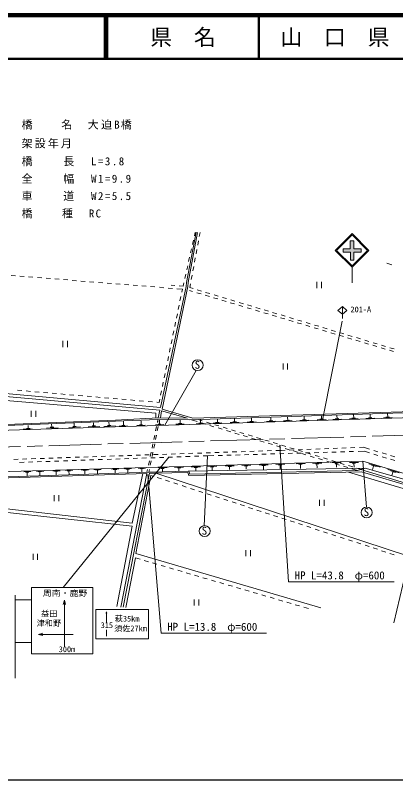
# Model space of a CAD drawing. Units: millimetres at full size, sheet at 1:1000; details may follow other scales. Extents: x 40000 to 680000, y 20000 to 380000.
# Drawn here: x 277266 to 364284, y 205000 to 380000 of the extents above; entities that cross this region are included whole.
import ezdxf
from ezdxf.enums import TextEntityAlignment as Align

# ---------------------------------------------------------------- set-up
doc = ezdxf.new("R2010")
doc.units = ezdxf.units.MM
doc.header["$LTSCALE"] = 1000
doc.linetypes.add('CHAIN', pattern=[18.5, 12, -1.5, 3.5, -1.5])
for name, color, linetype, lineweight in [('M-BGD', 7, 'Continuous', 13), ('M-BMK', 2, 'CHAIN', 13), ('M-STR-HTXT', 7, 'Continuous', 13), ('M-STR-STRC', 7, 'Continuous', 13), ('M-TTL', 2, 'Continuous', 140), ('M-TTL-BAND', 7, 'Continuous', 25), ('M-TTL-LINE', 7, 'Continuous', 50)]:
    doc.layers.add(name, color=color, linetype=linetype, lineweight=lineweight)
doc.layers.add('M-TTL-TXT', color=7, linetype='Continuous')
doc.styles.add('ＭＳ ゴシック', font='')
doc.styles.add('ＭＳ 明朝', font='')
doc.styles.get('ＭＳ ゴシック').set_extended_font_data('MS Gothic')
doc.styles.get('ＭＳ 明朝').set_extended_font_data('MS Mincho')

msp = doc.modelspace()

# ---------------------------------------------------------------- hatches: boundary and pattern name
at = {"layer": 'M-STR-STRC'}
msp.add_hatch(color=256, dxfattribs=at).paths.add_polyline_path([(354715, 323930), (354715, 325787), (356358, 325787), (356358, 326508), (354715, 326508), (354715, 328349), (353885, 328349), (353885, 326508), (352242, 326508), (352242, 325787), (353916, 325787), (353916, 323930)])

# ---------------------------------------------------------------- linework, layer by layer
at = {"layer": 'M-BGD'}
for p, q in [((318608, 330321), (316410, 318850)), ((316831, 318863), (318971, 330274)), ((318424, 330261), (318251, 329494)), ((319523, 330236), (319360, 329358)), ((318029, 328519), (317808, 327544)), ((319177, 328375), (318994, 327392)), ((317587, 326569), (317366, 325593)), ((318811, 326409), (318628, 325426)), ((317145, 324618), (316924, 323643)), ((318445, 324443), (318262, 323460)), ((316703, 322668), (316482, 321692)), ((318079, 322477), (317896, 321493)), ((363381, 322887), (362237, 323249)), ((276326, 320439), (277323, 320359)), ((278320, 320279), (279317, 320199)), ((316261, 320717), (316040, 319742)), ((317713, 320510), (317530, 319527)), ((280313, 320119), (281310, 320039)), ((282307, 319960), (283304, 319880)), ((284301, 319800), (285297, 319720)), ((286294, 319640), (287291, 319560)), ((288288, 319480), (289285, 319400)), ((290281, 319320), (291278, 319240)), ((292275, 319160), (293272, 319080)), ((294269, 319000), (295265, 318920)), ((296262, 318840), (297259, 318760)), ((298256, 318681), (299253, 318601)), ((300249, 318521), (301246, 318441)), ((315819, 318767), (315645, 318000)), ((316410, 318850), (316375, 317926)), ((316725, 317880), (316831, 318863)), ((317347, 318544), (317184, 317666)), ((346243, 318953), (346243, 317553)), ((347293, 317553), (347293, 318953)), ((302243, 318361), (303240, 318281)), ((304237, 318201), (305233, 318121)), ((306230, 318041), (307227, 317961)), ((308224, 317881), (309221, 317801)), ((310217, 317721), (311214, 317641)), ((316375, 317926), (310452, 290243)), ((310835, 289822), (316725, 317880)), ((312211, 317561), (313208, 317482)), ((313773, 318133), (312899, 318195)), ((314205, 317402), (315490, 317299)), ((315645, 318000), (314770, 318062)), ((315490, 317299), (315342, 316577)), ((317831, 316784), (317090, 317005)), ((317184, 317666), (317939, 317439)), ((318897, 317151), (319854, 316863)), ((315141, 315598), (314940, 314618)), ((319747, 316210), (318789, 316497)), ((321663, 315637), (320705, 315923)), ((320812, 316575), (321770, 316286)), ((323579, 315063), (322621, 315350)), ((322727, 315998), (323685, 315710)), ((324642, 315422), (325600, 315134)), ((314738, 313638), (314537, 312659)), ((325495, 314490), (324537, 314777)), ((327411, 313916), (326453, 314203)), ((326558, 314846), (327515, 314557)), ((329327, 313343), (328369, 313630)), ((328473, 314269), (329430, 313981)), ((330388, 313693), (331345, 313405)), ((314336, 311679), (314135, 310700)), ((331243, 312770), (330285, 313056)), ((333159, 312196), (332201, 312483)), ((332303, 313117), (333261, 312828)), ((335075, 311623), (334117, 311910)), ((334218, 312540), (335176, 312252)), ((336133, 311964), (337091, 311676)), ((336991, 311049), (336033, 311336)), ((338907, 310476), (337949, 310763)), ((338048, 311388), (339006, 311099)), ((340823, 309903), (339865, 310189)), ((339964, 310811), (340921, 310523)), ((341879, 310235), (342836, 309947)), ((313934, 309720), (313733, 308741)), ((342739, 309329), (341781, 309616)), ((344655, 308756), (343697, 309042)), ((343794, 309659), (344751, 309370)), ((346571, 308182), (345613, 308469)), ((345709, 309082), (346667, 308794)), ((347624, 308506), (348582, 308218)), ((313531, 307761), (313330, 306782)), ((348487, 307609), (347529, 307896)), ((350403, 307035), (349445, 307322)), ((349539, 307929), (350497, 307641)), ((352319, 306462), (351361, 306749)), ((351455, 307353), (352412, 307065)), ((353370, 306777), (354327, 306489)), ((288146, 305441), (288146, 304041)), ((289196, 304041), (289196, 305441)), ((313129, 305802), (312928, 304822)), ((354235, 305889), (353277, 306175)), ((356151, 305315), (355193, 305602)), ((355285, 306200), (356242, 305912)), ((358067, 304742), (357109, 305028)), ((357200, 305624), (358158, 305336)), ((359115, 305048), (360073, 304760)), ((312727, 303843), (312525, 302863)), ((359983, 304168), (359025, 304455)), ((361899, 303595), (360941, 303882)), ((361030, 304471), (361988, 304183)), ((363815, 303021), (362857, 303308)), ((362945, 303895), (363903, 303607)), ((312324, 301884), (312123, 300904)), ((311922, 299925), (311721, 298945)), ((338512, 300292), (338512, 298892)), ((339562, 298892), (339562, 300292)), ((311520, 297966), (311318, 296986)), ((318609, 298709), (311485, 286166)), ((311117, 296006), (310916, 295027)), ((266550, 294206), (310452, 290243)), ((278730, 294082), (277734, 294168)), ((310715, 294047), (310514, 293068)), ((310322, 289633), (266489, 293516)), ((309448, 288923), (267747, 292433)), ((280723, 293909), (279727, 293996)), ((282716, 293737), (281719, 293823)), ((284708, 293565), (283712, 293651)), ((286701, 293393), (285704, 293479)), ((288693, 293221), (287697, 293307)), ((290686, 293049), (289690, 293135)), ((292679, 292877), (291682, 292963)), ((294671, 292705), (293675, 292791)), ((296664, 292533), (295667, 292619)), ((298656, 292361), (297660, 292447)), ((300649, 292189), (299653, 292275)), ((302641, 292017), (301645, 292103)), ((304634, 291844), (303638, 291930)), ((306627, 291672), (305630, 291758)), ((308619, 291500), (307623, 291586)), ((310164, 291367), (309615, 291414)), ((310313, 292088), (310164, 291367)), ((280914, 289480), (280914, 288080)), ((281964, 288080), (281964, 289480)), ((309399, 287810), (309448, 288923)), ((310322, 289633), (309938, 287838)), ((310710, 289418), (310446, 287832)), ((316626, 287747), (310710, 289418)), ((317848, 287731), (310835, 289822)), ((369479, 289077), (317213, 287373)), ((317848, 287731), (369399, 289366)), ((362453, 288068), (362442, 288755)), ((266835, 284776), (369298, 287965)), ((266968, 285741), (300180, 287076)), ((300211, 287333), (267192, 285975)), ((309899, 287449), (300180, 287076)), ((300211, 287333), (309938, 287838)), ((301987, 286188), (301988, 287035)), ((306032, 286314), (306034, 287161)), ((309899, 287449), (309765, 286806)), ((317213, 287373), (309899, 287449)), ((309938, 287838), (316626, 287747)), ((310284, 287445), (310155, 286815)), ((310274, 286446), (310275, 287293)), ((314987, 286592), (314990, 287341)), ((317604, 287386), (318887, 286993)), ((319097, 287435), (320019, 287152)), ((319640, 286727), (319629, 287413)), ((323496, 286847), (323485, 287533)), ((327443, 286970), (327432, 287656)), ((330889, 287013), (331718, 287038)), ((331298, 287090), (331288, 287776)), ((336772, 287071), (334730, 287009)), ((335312, 287151), (336141, 287175)), ((335722, 287227), (335711, 287914)), ((340628, 287191), (338586, 287129)), ((339168, 287271), (339997, 287295)), ((339577, 287347), (339567, 288034)), ((344400, 287318), (342357, 287256)), ((342940, 287398), (343769, 287422)), ((343349, 287474), (343339, 288160)), ((348384, 287442), (346342, 287380)), ((346925, 287522), (347753, 287546)), ((347334, 287598), (347323, 288284)), ((351912, 287552), (349869, 287489)), ((350452, 287631), (351281, 287656)), ((350861, 287708), (350851, 288394)), ((355720, 287670), (353678, 287608)), ((354260, 287750), (355089, 287774)), ((354669, 287826), (354659, 288513)), ((359484, 287787), (357442, 287725)), ((358024, 287867), (358853, 287891)), ((358434, 287943), (358423, 288630)), ((363503, 287912), (361461, 287850)), ((362044, 287992), (362872, 288016)), ((279071, 285282), (281146, 285355)), ((279810, 285401), (280658, 285427)), ((280217, 285414), (280195, 286093)), ((284422, 285460), (287051, 285593)), ((285264, 285679), (286045, 285718)), ((285603, 285801), (285579, 286428)), ((285600, 285756), (285603, 285801)), ((289550, 285620), (292179, 285752)), ((290393, 285838), (291173, 285877)), ((290731, 285960), (290707, 286588)), ((290728, 285915), (290731, 285960)), ((293971, 285757), (296600, 285890)), ((294813, 285976), (295594, 286015)), ((295152, 286098), (295128, 286726)), ((295149, 286053), (295152, 286098)), ((297525, 285868), (300155, 286001)), ((298368, 286086), (299148, 286125)), ((298707, 286209), (298683, 286836)), ((298704, 286164), (298707, 286209)), ((302929, 286028), (301026, 285966)), ((302285, 286137), (301629, 286116)), ((306975, 286154), (305071, 286092)), ((306330, 286263), (305674, 286242)), ((311216, 286286), (309313, 286224)), ((309561, 285827), (309357, 284848)), ((309954, 285835), (309753, 284855)), ((310572, 286395), (309915, 286374)), ((315929, 286433), (314026, 286371)), ((315285, 286542), (314628, 286521)), ((315368, 286544), (315285, 286542)), ((320690, 286571), (318648, 286508)), ((319231, 286651), (320059, 286675)), ((319843, 286701), (320799, 286408)), ((320975, 286859), (321932, 286567)), ((321755, 286115), (322712, 285822)), ((324546, 286691), (322504, 286628)), ((322888, 286274), (323844, 285981)), ((323086, 286771), (323915, 286795)), ((323668, 285529), (324624, 285237)), ((324800, 285688), (325756, 285396)), ((328493, 286814), (326451, 286751)), ((327033, 286893), (327862, 286918)), ((332349, 286934), (330307, 286871)), ((309154, 283869), (308950, 282890)), ((309553, 283876), (309352, 282896)), ((325580, 284944), (326536, 284651)), ((326713, 285103), (327669, 284810)), ((327493, 284358), (328449, 284066)), ((328625, 284517), (329581, 284225)), ((329405, 283773), (330361, 283480)), ((330537, 283932), (331494, 283639)), ((308746, 281911), (308542, 280932)), ((309151, 281916), (308950, 280937)), ((331317, 283187), (332273, 282895)), ((332450, 283346), (333406, 283053)), ((333230, 282602), (334186, 282309)), ((334362, 282761), (335318, 282468)), ((335142, 282016), (336098, 281724)), ((336274, 282175), (337231, 281882)), ((327905, 280059), (326906, 280025)), ((329904, 280126), (328905, 280092)), ((331903, 280194), (330904, 280160)), ((333902, 280262), (332903, 280228)), ((335901, 280330), (334901, 280296)), ((338057, 280403), (336900, 280364)), ((337054, 281431), (338011, 281138)), ((338981, 280437), (338057, 280403)), ((338187, 281590), (339143, 281297)), ((338967, 280845), (339923, 280552)), ((340979, 280510), (339980, 280473)), ((340099, 281004), (341055, 280711)), ((340879, 280260), (341835, 279967)), ((342978, 280583), (341979, 280547)), ((342012, 280419), (342968, 280126)), ((344977, 280657), (343977, 280620)), ((346975, 280730), (345976, 280693)), ((348974, 280803), (347975, 280767)), ((349665, 279984), (350665, 280014)), ((350973, 280877), (349973, 280840)), ((351664, 280043), (352664, 280073)), ((352971, 280950), (351972, 280913)), ((353663, 280102), (354663, 280132)), ((354970, 281023), (353971, 280987)), ((355662, 280161), (357110, 280204)), ((356893, 281094), (355969, 281060)), ((358314, 280670), (356893, 281094)), ((357110, 280204), (358321, 279830)), ((360231, 280097), (359272, 280383)), ((277934, 278364), (276935, 278330)), ((279933, 278432), (278934, 278398)), ((281932, 278499), (280932, 278466)), ((283931, 278567), (282931, 278533)), ((285930, 278635), (284930, 278601)), ((287928, 278703), (286929, 278669)), ((289927, 278771), (288928, 278737)), ((291926, 278838), (290927, 278804)), ((293925, 278906), (292926, 278872)), ((295924, 278974), (294924, 278940)), ((296251, 278271), (297250, 278306)), ((297923, 279042), (296923, 279008)), ((298249, 278341), (299249, 278376)), ((299922, 279110), (298922, 279076)), ((300248, 278411), (301248, 278446)), ((301920, 279177), (300921, 279143)), ((302247, 278480), (303246, 278515)), ((303919, 279245), (302920, 279211)), ((304246, 278550), (305245, 278585)), ((305918, 279313), (304919, 279279)), ((306245, 278620), (307244, 278655)), ((307917, 279381), (306918, 279347)), ((308338, 279953), (308134, 278974)), ((308243, 278690), (309243, 278725)), ((308749, 279957), (308549, 278978)), ((309916, 279448), (308916, 279415)), ((310242, 278760), (311242, 278795)), ((311915, 279516), (310915, 279482)), ((312241, 278830), (313240, 278865)), ((313913, 279584), (312914, 279550)), ((314240, 278900), (315239, 278935)), ((315912, 279652), (314913, 279618)), ((316238, 278970), (317238, 279005)), ((317911, 279720), (316912, 279686)), ((318237, 279040), (319237, 279075)), ((319910, 279787), (318911, 279753)), ((320236, 279110), (321229, 279144)), ((321229, 279144), (320455, 263158)), ((321909, 279855), (320909, 279821)), ((321229, 279144), (322677, 279187)), ((323908, 279923), (322908, 279889)), ((323676, 279217), (324676, 279246)), ((325907, 279991), (324907, 279957)), ((325675, 279276), (326675, 279305)), ((327675, 279335), (328674, 279364)), ((329674, 279394), (330673, 279423)), ((331673, 279453), (332672, 279482)), ((333672, 279512), (334672, 279541)), ((335671, 279571), (336671, 279601)), ((337670, 279630), (338670, 279660)), ((339669, 279689), (340669, 279719)), ((341668, 279748), (342668, 279778)), ((342791, 279674), (343748, 279381)), ((343668, 279807), (344667, 279837)), ((343924, 279833), (344880, 279540)), ((344704, 279089), (345660, 278796)), ((345667, 279866), (346666, 279896)), ((345836, 279248), (346792, 278955)), ((346616, 278503), (347572, 278210)), ((347666, 279925), (348665, 279955)), ((347749, 278662), (348705, 278369)), ((359276, 279535), (360232, 279240)), ((361187, 278944), (362142, 278649)), ((362147, 279525), (361189, 279811)), ((363098, 278354), (364053, 278059)), ((364063, 278953), (363105, 279239)), ((265945, 275229), (356785, 277904)), ((278262, 277642), (279261, 277677)), ((280260, 277711), (281260, 277746)), ((282259, 277781), (283259, 277816)), ((284258, 277851), (285257, 277886)), ((286257, 277921), (287256, 277956)), ((288256, 277991), (289255, 278026)), ((290254, 278061), (291254, 278096)), ((292253, 278131), (293253, 278166)), ((294252, 278201), (295251, 278236)), ((307931, 277995), (307727, 277016)), ((308348, 277998), (308147, 277018)), ((313695, 276507), (315778, 276554)), ((317523, 276617), (319606, 276663)), ((318162, 276476), (318935, 276500)), ((321299, 276728), (323382, 276775)), ((321938, 276587), (322711, 276611)), ((322305, 276524), (322312, 275890)), ((325282, 276845), (327365, 276892)), ((325922, 276705), (326694, 276728)), ((326288, 276641), (326295, 276007)), ((329058, 276956), (331141, 277003)), ((329697, 276816), (330470, 276839)), ((330064, 276753), (330071, 276118)), ((333054, 277074), (335137, 277121)), ((333694, 276934), (334466, 276957)), ((334061, 276870), (334069, 276033)), ((336830, 277185), (338913, 277232)), ((337470, 277045), (338242, 277068)), ((337837, 276982), (337878, 276140)), ((341497, 277323), (343580, 277369)), ((342137, 277182), (342909, 277206)), ((342504, 277119), (342512, 276281)), ((345273, 277434), (347356, 277481)), ((345913, 277293), (346685, 277317)), ((346280, 277230), (346321, 276389)), ((348529, 277918), (349485, 277625)), ((349661, 278076), (350617, 277784)), ((349726, 277597), (351809, 277644)), ((350365, 277457), (351138, 277480)), ((350441, 277332), (351397, 277039)), ((350732, 277394), (350773, 276553)), ((351573, 277491), (352530, 277198)), ((352353, 276746), (353309, 276454)), ((353486, 276905), (354442, 276613)), ((353699, 277593), (355782, 277640)), ((354339, 277453), (355111, 277476)), ((354705, 277390), (354746, 276548)), ((356785, 277904), (373497, 272944)), ((356785, 277904), (357612, 267429)), ((358127, 277338), (360701, 276553)), ((358772, 276984), (359838, 276667)), ((359214, 276745), (358984, 275983)), ((266531, 274081), (307916, 275411)), ((307317, 275121), (266725, 273825)), ((279182, 275511), (280856, 275553)), ((279587, 275414), (280371, 275438)), ((279993, 275355), (280010, 274554)), ((282084, 275597), (283758, 275638)), ((282489, 275500), (283273, 275524)), ((282895, 275441), (282912, 274640)), ((285821, 275707), (287496, 275748)), ((286227, 275610), (287011, 275634)), ((286633, 275551), (286650, 274750)), ((288723, 275792), (290398, 275834)), ((289129, 275695), (289913, 275719)), ((289535, 275636), (289552, 274835)), ((292367, 275904), (294042, 275946)), ((292773, 275807), (293557, 275831)), ((293179, 275748), (293194, 275045)), ((295269, 275990), (296944, 276031)), ((295675, 275893), (296458, 275917)), ((296081, 275834), (296096, 275105)), ((299267, 276105), (300942, 276146)), ((299673, 276008), (300456, 276032)), ((300078, 275949), (300093, 275251)), ((301403, 244466), (307317, 275121)), ((307927, 275141), (301920, 244466)), ((302169, 276190), (303844, 276232)), ((302575, 276093), (303358, 276117)), ((302980, 276034), (302995, 275354)), ((306415, 275092), (304024, 263751)), ((305401, 276285), (307076, 276327)), ((305807, 276188), (306590, 276212)), ((306212, 276129), (306227, 275449)), ((307523, 276037), (307389, 275394)), ((307946, 276039), (307817, 275408)), ((307916, 275411), (316834, 275625)), ((309389, 275187), (307927, 275141)), ((309389, 275187), (316724, 275307)), ((367474, 256081), (309389, 275187)), ((309919, 276396), (312002, 276443)), ((310559, 276256), (311331, 276279)), ((310925, 276192), (310932, 275558)), ((314334, 276367), (315107, 276390)), ((314701, 276304), (314708, 275669)), ((316724, 275307), (316984, 274676)), ((316834, 275625), (357320, 276358)), ((317161, 274967), (316943, 275627)), ((316984, 274676), (356441, 275502)), ((355549, 275768), (317161, 274967)), ((318529, 276413), (318536, 275778)), ((353487, 275440), (370395, 270309)), ((354266, 276161), (355549, 275768)), ((355398, 276320), (356321, 276037)), ((356321, 276037), (355549, 275768)), ((356321, 276037), (357320, 276358)), ((369974, 271791), (356321, 276037)), ((356441, 275502), (370231, 271394)), ((357320, 276358), (371285, 272282)), ((362522, 276033), (365097, 275248)), ((363167, 275680), (364233, 275363)), ((363609, 275441), (363379, 274679)), ((308258, 274656), (304847, 256791)), ((308775, 274488), (308258, 274656)), ((310676, 273868), (309726, 274178)), ((312578, 273247), (311627, 273557)), ((314479, 272627), (313529, 272937)), ((316381, 272007), (315430, 272317)), ((318282, 271387), (317331, 271697)), ((286186, 270138), (286186, 268738)), ((287236, 268738), (287236, 270138)), ((320183, 270767), (319233, 271077)), ((322085, 270146), (321134, 270456)), ((323986, 269526), (323036, 269836)), ((304024, 263751), (265197, 268134)), ((325888, 268906), (324937, 269216)), ((327789, 268286), (326838, 268596)), ((329691, 267665), (328740, 267976)), ((346865, 269101), (346865, 267701)), ((347915, 267701), (347915, 269101)), ((303980, 263061), (265176, 267294)), ((331592, 267045), (330641, 267355)), ((333493, 266425), (332543, 266735)), ((335395, 265805), (334444, 266115)), ((337296, 265185), (336345, 265495)), ((339198, 264564), (338247, 264875)), ((341099, 263944), (340148, 264254)), ((303980, 263061), (300481, 244650)), ((343000, 263324), (342050, 263634)), ((344902, 262704), (343951, 263014)), ((346803, 262084), (345852, 262394)), ((348705, 261463), (347754, 261774)), ((350606, 260843), (349655, 261153)), ((352507, 260223), (351557, 260533)), ((354409, 259603), (353458, 259913)), ((356310, 258983), (355359, 259293)), ((329981, 257549), (329981, 256149)), ((331031, 256149), (331031, 257549)), ((358212, 258362), (357261, 258672)), ((360113, 257742), (359162, 258052)), ((362014, 257122), (361064, 257432)), ((281328, 256704), (281328, 255304)), ((282378, 255304), (282378, 256704)), ((304731, 255776), (302552, 244429)), ((305802, 255463), (304731, 255776)), ((304847, 256791), (347146, 244352)), ((363916, 256502), (362965, 256812)), ((307722, 254901), (306762, 255182)), ((309641, 254339), (308681, 254620)), ((311561, 253777), (310601, 254058)), ((363894, 240895), (367285, 255403)), ((313480, 253216), (312520, 253496)), ((315400, 252654), (314440, 252935)), ((317319, 252092), (316359, 252373)), ((319239, 251530), (318279, 251811)), ((321158, 250968), (320198, 251249)), ((323078, 250407), (322118, 250687)), ((324997, 249845), (324037, 250126)), ((326916, 249283), (325957, 249564)), ((328836, 248721), (327876, 249002)), ((330755, 248159), (329796, 248440)), ((332675, 247598), (331715, 247878)), ((334594, 247036), (333635, 247317)), ((336514, 246474), (335554, 246755)), ((318162, 246263), (318162, 244863)), ((319212, 244863), (319212, 246263)), ((338433, 245912), (337474, 246193)), ((340353, 245350), (339393, 245631)), ((342272, 244789), (341313, 245069)), ((344303, 244194), (343232, 244508))]:
    msp.add_line(p, q, dxfattribs=at)
for centre in [(318980, 299903), (357636, 266180), (320579, 261914)]:
    msp.add_circle(centre, 1250, dxfattribs=at)
at = {"layer": 'M-BMK'}
msp.add_line((266474, 280916), (366475, 283851), dxfattribs=at)
at = {"layer": 'M-STR-HTXT'}
for p, q in [((337932, 281488), (337803, 281558)), ((337803, 281558), (339790, 250316)), ((307583, 274856), (310633, 238540)), ((339790, 250316), (363908, 250316)), ((310633, 238540), (334751, 238540))]:
    msp.add_line(p, q, dxfattribs=at)
at = {"layer": 'M-STR-STRC'}
for p, q in [((350445, 326186), (354306, 330047)), ((350742, 326186), (354306, 329750)), ((354306, 330047), (358167, 326186)), ((354306, 329750), (357870, 326186)), ((353885, 326508), (353885, 328349)), ((353885, 328349), (354715, 328349)), ((354715, 328349), (354715, 326508)), ((354306, 322325), (350445, 326186)), ((354306, 322622), (350742, 326186)), ((352242, 326508), (352242, 325787)), ((352242, 326508), (353885, 326508)), ((353916, 325787), (352242, 325787)), ((353916, 323930), (353916, 325787)), ((358167, 326186), (354306, 322325)), ((357870, 326186), (354306, 322622)), ((354715, 326508), (356358, 326508)), ((354715, 325787), (354715, 323930)), ((356389, 325787), (354715, 325787)), ((356358, 326508), (356358, 325787)), ((354715, 323930), (353916, 323930)), ((354306, 322325), (354306, 318769)), ((352103, 313322), (351081, 312448)), ((352103, 313322), (352103, 310561)), ((352103, 313322), (353125, 312448)), ((352103, 311559), (351081, 312448)), ((352103, 311559), (353125, 312448)), ((352022, 310007), (347522, 287287)), ((312379, 278835), (288186, 249031)), ((295002, 249031), (281007, 249031)), ((281007, 249031), (281007, 233810)), ((295002, 233810), (295002, 249031)), ((277271, 228264), (277271, 247266)), ((281007, 246169), (277271, 246169)), ((288509, 246105), (288241, 245105)), ((288509, 235522), (288509, 246105)), ((288509, 246105), (288777, 245105)), ((295658, 243971), (307742, 243971)), ((295658, 237264), (295658, 243971)), ((298094, 243444), (298011, 243111)), ((298094, 240984), (298094, 243444)), ((298094, 243444), (298177, 243111)), ((307742, 243971), (307742, 237264)), ((282600, 238268), (283600, 238536)), ((290525, 238268), (282600, 238268)), ((282600, 238268), (283600, 238001)), ((298133, 239320), (298133, 237853)), ((281007, 236438), (277271, 236438)), ((307742, 237264), (295658, 237264)), ((281007, 233810), (295002, 233810))]:
    msp.add_line(p, q, dxfattribs=at)
at = {"layer": 'M-TTL'}
msp.add_line((680000, 380000), (40000, 380000), dxfattribs=at)
at = {"layer": 'M-TTL-BAND'}
msp.add_line((40000, 205000), (579000, 205000), dxfattribs=at)
at = {"layer": 'M-TTL-LINE'}
for p, q in [((297750, 380000), (297750, 370000)), ((298250, 380000), (298250, 370000)), ((333000, 380000), (333000, 370000)), ((40000, 370000), (680000, 370000))]:
    msp.add_line(p, q, dxfattribs=at)

# ---------------------------------------------------------------- texts
at = {"layer": 'M-BGD', "style": 'ＭＳ ゴシック'}
for p in [(318301, 298530), (356957, 264806), (319901, 260541)]:
    msp.add_text('S', height=1833, dxfattribs=at).set_placement(p, align=Align.BOTTOM_LEFT)
at = {"layer": 'M-STR-HTXT', "style": 'ＭＳ ゴシック'}
for s, p in [('HP L=43.8\u3000φ=600', (341177, 250316)), ('HP L=13.8\u3000φ=600', (312020, 238540))]:
    msp.add_text(s, height=1833, dxfattribs=at).set_placement(p, align=Align.BOTTOM_LEFT)
at = {"layer": 'M-STR-HTXT', "char_height": 1833, "attachment_point": 7, "style": 'ＭＳ ゴシック'}
for s, insert in [('\\T1.21;橋\u3000\u3000名\u3000大迫B橋', (278716, 353842)), ('\\T1.2;架設年月\u3000', (278716, 349546)), ('\\T1.27;橋\u3000\u3000長\u3000L=3.8', (278716, 345448)), ('\\T1.27;全\u3000\u3000幅\u3000W1=9.9', (278716, 341468)), ('\\T1.27;車\u3000\u3000道\u3000W2=5.5', (278716, 337488)), ('\\T1.23;橋\u3000\u3000種\u3000RC', (278716, 333508))]:
    msp.add_mtext(s, dxfattribs=dict(at, insert=insert))
at = {"layer": 'M-STR-STRC'}
for s, style, p in [('201-A', 'ＭＳ ゴシック', (353943, 311621)), ('益田', 'ＭＳ 明朝', (283168, 241986)), ('津和野', 'ＭＳ 明朝', (282180, 239785)), ('萩35km', 'ＭＳ 明朝', (300040, 240812)), ('315', 'ＭＳ 明朝', (296808, 239320)), ('須佐27km', 'ＭＳ 明朝', (299892, 238594)), ('300m', 'ＭＳ 明朝', (287202, 233810))]:
    msp.add_text(s, height=1320, dxfattribs=dict(at, style=style)).set_placement(p, align=Align.BOTTOM_LEFT)
at = {"layer": 'M-STR-STRC', "style": 'ＭＳ ゴシック', "width": 1.1}
msp.add_text('周南・鹿野', height=1320, dxfattribs=at).set_placement((283574, 246647), align=Align.BOTTOM_LEFT)
at = {"layer": 'M-TTL-TXT', "style": 'ＭＳ ゴシック'}
for s, p in [('県\u3000名', (315625, 375000)), ('山\u3000口\u3000県', (350375, 375000))]:
    msp.add_text(s, height=3666, dxfattribs=at).set_placement(p, align=Align.MIDDLE_CENTER)

doc.saveas('drawing.dxf')
